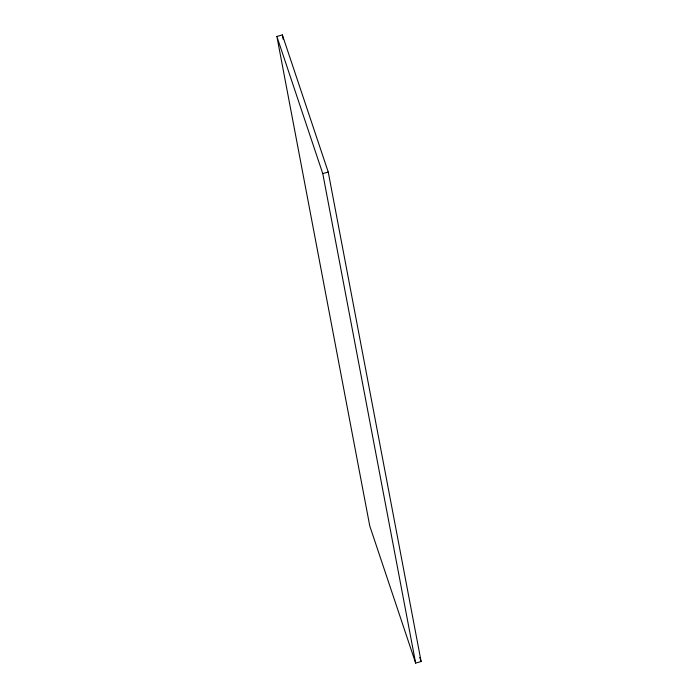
<?xml version="1.0" encoding="UTF-8"?>
<svg xmlns="http://www.w3.org/2000/svg" width="698" height="698" viewBox="0 0 698 698"><rect width="100%" height="100%" fill="white"/><g stroke="black" fill="none" stroke-linecap="round" stroke-linejoin="round"><path stroke-width="1.05" d="M276.879 36.471L282.35 34.9L328.235 172.048L421.121 661.53L415.65 663.1L369.766 525.952L276.879 36.471L322.773 173.619L415.65 663.1M322.773 173.619L328.235 172.048M419.734 657.411L421.121 661.53M282.35 34.9L283.161 39.184"/></g></svg>
